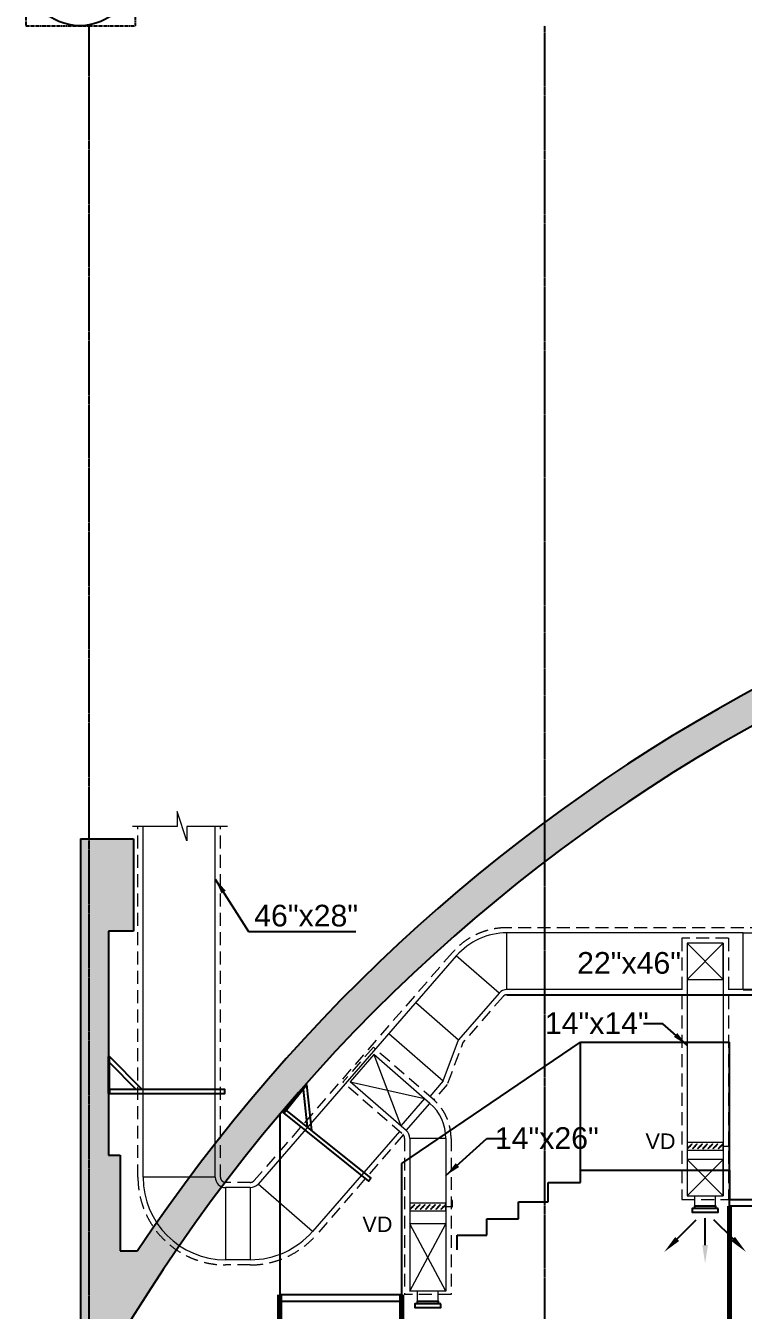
# Model space of a CAD drawing. Header units: inches. Extents: x 751443 to 884462, y -58136 to 349881.
# Drawn here: x 852100 to 859060, y 224369 to 236822 of the extents above; entities that cross this region are included whole.
import ezdxf

# ---------------------------------------------------------------- set-up
doc = ezdxf.new("R2010")
doc.units = ezdxf.units.IN
doc.header["$MEASUREMENT"] = 0
for name, pattern in [('CENTER', [50.79999999999998, 31.75, -6.349999999999998, 6.349999999999998, -6.349999999999998]), ('DASHED2', [9.524999999999995, 6.349999999999998, -3.174999999999998]), ('HIDDEN', [0.375, 0.25, -0.125])]:
    doc.linetypes.add(name, pattern=pattern)
for name, color, linetype, lineweight in [('000Text', 2, 'Continuous', 18), ('000VD', 1, 'Continuous', 20), ('DIM', 2, 'Continuous', 15), ('M-S.DUCT', 1, 'Continuous', 15)]:
    doc.layers.add(name, color=color, linetype=linetype, lineweight=lineweight)
for name, color, linetype in [('0AC-S-ARROW', 2, 'Continuous'), ('AC-LEADER', 30, 'Continuous'), ('AC-SUPPORT', 151, 'Continuous'), ('AXES', 8, 'CENTER'), ('HATCH', 8, 'Continuous'), ('S.GRILL', 4, 'Continuous'), ('sec', 8, 'DASHED2'), ('WALL', 8, 'Continuous')]:
    doc.layers.add(name, color=color, linetype=linetype)
doc.styles.add('Arial', font='arial.ttf')
doc.styles.add('HOREA', font='arial.ttf')
doc.dimstyles.new('DIM 1-50', dxfattribs={"dimtxt": 210, "dimasz": 150, "dimexe": 0.18, "dimexo": 0.0625, "dimgap": 25, "dimtad": 0, "dimdec": 0, "dimzin": 0, "dimdsep": 46, "dimtxsty": 'HOREA', "dimblk": 'OBLIQUE', "dimcen": 0.09, "dimclrd": 256, "dimclre": 256, "dimclrt": 31, "dimadec": 0, "dimazin": 0, "dimtfac": 1, "dimtdec": 0, "dimtofl": 0, "dimtmove": 0, "dimatfit": 3, "dimfxl": 0, "dimtolj": 1, "dimtzin": 0, "dimarcsym": 0})

# ---------------------------------------------------------------- blocks, each defined once
blk = doc.blocks.new('_Oblique')
at = {"color": 0, "linetype": 'ByBlock', "lineweight": -2}
blk.add_line((-0.5, -0.5), (0.5, 0.5), dxfattribs=at)
blk = doc.blocks.new('*U34')
at = {"layer": '000VD'}
h = blk.add_hatch(color=15, dxfattribs=at)
edge = h.paths.add_edge_path()
edge.add_arc((0.0250000000000341, 0.0375000000022787), 0.0048809773190328, 0, 360)
h = blk.add_hatch(color=15, dxfattribs=at)
edge = h.paths.add_edge_path()
edge.add_arc((0.0749999999999886, 0.0375000000022787), 0.0048809773190328, 0, 360)
h = blk.add_hatch(color=15, dxfattribs=at)
edge = h.paths.add_edge_path()
edge.add_arc((0.0749999999999886, 0.0375000000022787), 0.0048809773190328, 0, 360)
h = blk.add_hatch(color=15, dxfattribs=at)
edge = h.paths.add_edge_path()
edge.add_arc((0.1249999999999431, 0.0375000000022787), 0.0048809773190328, 0, 360)
h = blk.add_hatch(color=15, dxfattribs=at)
edge = h.paths.add_edge_path()
edge.add_arc((0.1749999999998976, 0.0375000000022787), 0.0048809773190328, 0, 360)
h = blk.add_hatch(color=15, dxfattribs=at)
edge = h.paths.add_edge_path()
edge.add_arc((0.2249999999998521, 0.0375000000022787), 0.0048809773190328, 0, 360)
h = blk.add_hatch(color=15, dxfattribs=at)
edge = h.paths.add_edge_path()
edge.add_arc((0.2749999999998066, 0.0375000000022787), 0.0048809773190328, 0, 360)
h = blk.add_hatch(color=15, dxfattribs=at)
edge = h.paths.add_edge_path()
edge.add_arc((0.3249999999997611, 0.0375000000022787), 0.0048809773190328, 0, 360)
at = {"layer": '000VD', "color": 1}
blk.add_line((-0.0638433603779163, 0.0374999999999979), (0, 0.0374999999999979), dxfattribs=at)
at = {"layer": '000VD', "color": 15}
for p, q in [((0.0457219420840147, 0.0614980322573864), (0.0010019677516766, 0.0167780579204795)), ((0.0042780579249779, 0.0135019677471711), (0.0010019677516766, 0.0167780579204795)), ((0.0489980322573729, 0.0582219420840744), (0.0042780579249779, 0.0135019677471711)), ((0.0489980322573729, 0.0582219420840744), (0.0457219420840147, 0.0614980322573864)), ((0.0957219420839692, 0.0614980322573864), (0.0510019677516311, 0.0167780579204795)), ((0.0957219420839692, 0.0614980322573864), (0.0510019677516311, 0.0167780579204795)), ((0.0542780579249325, 0.0135019677471711), (0.0510019677516311, 0.0167780579204795)), ((0.0542780579249324, 0.0135019677471711), (0.0510019677516311, 0.0167780579204795)), ((0.0989980322573274, 0.0582219420840744), (0.0542780579249325, 0.0135019677471711)), ((0.0989980322573274, 0.0582219420840744), (0.0542780579249324, 0.0135019677471711)), ((0.0989980322573274, 0.0582219420840744), (0.0957219420839692, 0.0614980322573864)), ((0.0989980322573274, 0.0582219420840744), (0.0957219420839692, 0.0614980322573864)), ((0.1457219420839237, 0.0614980322573864), (0.1010019677515856, 0.0167780579204795)), ((0.1042780579248869, 0.0135019677471711), (0.1010019677515856, 0.0167780579204795)), ((0.1489980322572819, 0.0582219420840744), (0.1042780579248869, 0.0135019677471711)), ((0.1489980322572819, 0.0582219420840744), (0.1457219420839237, 0.0614980322573864)), ((0.1957219420838782, 0.0614980322573864), (0.1510019677515401, 0.0167780579204795)), ((0.1542780579248414, 0.0135019677471711), (0.1510019677515401, 0.0167780579204795)), ((0.1989980322572364, 0.0582219420840744), (0.1542780579248414, 0.0135019677471711)), ((0.1989980322572364, 0.0582219420840744), (0.1957219420838782, 0.0614980322573864)), ((0.2457219420838327, 0.0614980322573864), (0.2010019677514946, 0.0167780579204795)), ((0.2042780579247959, 0.0135019677471711), (0.2010019677514946, 0.0167780579204795)), ((0.2489980322571909, 0.0582219420840744), (0.2042780579247959, 0.0135019677471711)), ((0.2489980322571909, 0.0582219420840744), (0.2457219420838327, 0.0614980322573864)), ((0.2957219420837872, 0.0614980322573864), (0.2510019677514491, 0.0167780579204795)), ((0.2542780579247504, 0.0135019677471711), (0.2510019677514491, 0.0167780579204795)), ((0.2989980322571454, 0.0582219420840744), (0.2542780579247504, 0.0135019677471711)), ((0.2989980322571454, 0.0582219420840744), (0.2957219420837872, 0.0614980322573864)), ((0.3457219420837417, 0.0614980322573864), (0.3010019677514036, 0.0167780579204795)), ((0.3042780579247049, 0.0135019677471711), (0.3010019677514036, 0.0167780579204795)), ((0.3489980322570999, 0.0582219420840744), (0.3042780579247049, 0.0135019677471711)), ((0.3489980322570999, 0.0582219420840744), (0.3457219420837417, 0.0614980322573864))]:
    blk.add_line(p, q, dxfattribs=at)
at = {"layer": '000VD'}
for points in [[(-0.0638433603779163, -0.0254039812733034), (-0.0501661265714688, -0.0254039812733034), (-0.0501661265714688, 0.0374999999999979), (-0.0638433603779163, 0.0374999999999979)], [(0, 0), (0.3499999999871495, 0), (0.3499999999871495, 0.0749999999999993), (0, 0.0749999999999993)]]:
    blk.add_lwpolyline(points, close=True, dxfattribs=at)
at = {"layer": '000VD', "color": 15}
for centre in [(0.0250000000000341, 0.0375000000022787), (0.0749999999999886, 0.0375000000022787), (0.0749999999999886, 0.0375000000022787), (0.1249999999999431, 0.0375000000022787), (0.1749999999998976, 0.0375000000022787), (0.2249999999998521, 0.0375000000022787), (0.2749999999998066, 0.0375000000022787), (0.3249999999997611, 0.0375000000022787)]:
    blk.add_circle(centre, 0.0048809773190328, dxfattribs=at)
blk = doc.blocks.new('*D49')
at = {"layer": 'Defpoints', "color": 0}
for p in [(859059.7005186162, 227477.8903336476), (859392.4393707237, 227477.8903336476), (859362.9602762852, 225444.4595214782)]:
    blk.add_point(p, dxfattribs=at)
at = {"layer": 'DIM', "lineweight": -2}
for p, q in [((859059.7630186162, 227477.8903336476), (859392.6193707237, 227477.8903336476)), ((859392.4393707237, 227477.8903336476), (859392.4393707237, 226801.533044889)), ((859392.4393707237, 225444.4595214782), (859392.4393707237, 226120.8168102369)), ((859363.0227762852, 225444.4595214782), (859392.6193707237, 225444.4595214782))]:
    blk.add_line(p, q, dxfattribs=at)
at = {"layer": 'DIM', "lineweight": -2, "xscale": 150, "yscale": 150, "zscale": 150}
for p, rotation in [((859392.4393707237, 227477.8903336476), 90), ((859392.4393707237, 225444.4595214782), 270)]:
    blk.add_blockref('_Oblique', p, dxfattribs=dict(at, rotation=rotation))
at = {"layer": 'DIM', "color": 31, "insert": (859392.4393707237, 226461.1749275631), "char_height": 210, "attachment_point": 5, "rotation": 90, "style": 'HOREA'}
blk.add_mtext('\\A1;2033', dxfattribs=at)
blk = doc.blocks.new('*U23')
at = {"layer": '000VD'}
h = blk.add_hatch(color=15, dxfattribs=at)
edge = h.paths.add_edge_path()
edge.add_arc((0.0250000000000341, 0.0375000000022787), 0.0048809773190328, 0, 360)
h = blk.add_hatch(color=15, dxfattribs=at)
edge = h.paths.add_edge_path()
edge.add_arc((0.0749999999999886, 0.0375000000022787), 0.0048809773190328, 0, 360)
h = blk.add_hatch(color=15, dxfattribs=at)
edge = h.paths.add_edge_path()
edge.add_arc((0.0749999999999886, 0.0375000000022787), 0.0048809773190328, 0, 360)
h = blk.add_hatch(color=15, dxfattribs=at)
edge = h.paths.add_edge_path()
edge.add_arc((0.1249999999999431, 0.0375000000022787), 0.0048809773190328, 0, 360)
h = blk.add_hatch(color=15, dxfattribs=at)
edge = h.paths.add_edge_path()
edge.add_arc((0.1749999999998976, 0.0375000000022787), 0.0048809773190328, 0, 360)
h = blk.add_hatch(color=15, dxfattribs=at)
edge = h.paths.add_edge_path()
edge.add_arc((0.2249999999998521, 0.0375000000022787), 0.0048809773190328, 0, 360)
h = blk.add_hatch(color=15, dxfattribs=at)
edge = h.paths.add_edge_path()
edge.add_arc((0.2749999999998066, 0.0375000000022787), 0.0048809773190328, 0, 360)
h = blk.add_hatch(color=15, dxfattribs=at)
edge = h.paths.add_edge_path()
edge.add_arc((0.3249999999997611, 0.0375000000022787), 0.0048809773190328, 0, 360)
at = {"layer": '000VD', "color": 1}
blk.add_line((-0.0638433603779163, 0.0374999999999979), (0, 0.0374999999999979), dxfattribs=at)
at = {"layer": '000VD', "color": 15}
for p, q in [((0.0457219420840147, 0.0614980322573864), (0.0010019677516766, 0.0167780579204795)), ((0.0042780579249779, 0.0135019677471711), (0.0010019677516766, 0.0167780579204795)), ((0.0489980322573729, 0.0582219420840744), (0.0042780579249779, 0.0135019677471711)), ((0.0489980322573729, 0.0582219420840744), (0.0457219420840147, 0.0614980322573864)), ((0.0957219420839692, 0.0614980322573864), (0.0510019677516311, 0.0167780579204795)), ((0.0957219420839692, 0.0614980322573864), (0.0510019677516311, 0.0167780579204795)), ((0.0542780579249325, 0.0135019677471711), (0.0510019677516311, 0.0167780579204795)), ((0.0542780579249324, 0.0135019677471711), (0.0510019677516311, 0.0167780579204795)), ((0.0989980322573274, 0.0582219420840744), (0.0542780579249325, 0.0135019677471711)), ((0.0989980322573274, 0.0582219420840744), (0.0542780579249324, 0.0135019677471711)), ((0.0989980322573274, 0.0582219420840744), (0.0957219420839692, 0.0614980322573864)), ((0.0989980322573274, 0.0582219420840744), (0.0957219420839692, 0.0614980322573864)), ((0.1457219420839237, 0.0614980322573864), (0.1010019677515856, 0.0167780579204795)), ((0.1042780579248869, 0.0135019677471711), (0.1010019677515856, 0.0167780579204795)), ((0.1489980322572819, 0.0582219420840744), (0.1042780579248869, 0.0135019677471711)), ((0.1489980322572819, 0.0582219420840744), (0.1457219420839237, 0.0614980322573864)), ((0.1957219420838782, 0.0614980322573864), (0.1510019677515401, 0.0167780579204795)), ((0.1542780579248414, 0.0135019677471711), (0.1510019677515401, 0.0167780579204795)), ((0.1989980322572364, 0.0582219420840744), (0.1542780579248414, 0.0135019677471711)), ((0.1989980322572364, 0.0582219420840744), (0.1957219420838782, 0.0614980322573864)), ((0.2457219420838327, 0.0614980322573864), (0.2010019677514946, 0.0167780579204795)), ((0.2042780579247959, 0.0135019677471711), (0.2010019677514946, 0.0167780579204795)), ((0.2489980322571909, 0.0582219420840744), (0.2042780579247959, 0.0135019677471711)), ((0.2489980322571909, 0.0582219420840744), (0.2457219420838327, 0.0614980322573864)), ((0.2957219420837872, 0.0614980322573864), (0.2510019677514491, 0.0167780579204795)), ((0.2542780579247504, 0.0135019677471711), (0.2510019677514491, 0.0167780579204795)), ((0.2989980322571454, 0.0582219420840744), (0.2542780579247504, 0.0135019677471711)), ((0.2989980322571454, 0.0582219420840744), (0.2957219420837872, 0.0614980322573864)), ((0.3457219420837417, 0.0614980322573864), (0.3010019677514036, 0.0167780579204795)), ((0.3042780579247049, 0.0135019677471711), (0.3010019677514036, 0.0167780579204795)), ((0.3489980322570999, 0.0582219420840744), (0.3042780579247049, 0.0135019677471711)), ((0.3489980322570999, 0.0582219420840744), (0.3457219420837417, 0.0614980322573864))]:
    blk.add_line(p, q, dxfattribs=at)
at = {"layer": '000VD'}
for points in [[(-0.0638433603779163, -0.0254039812733034), (-0.0501661265714688, -0.0254039812733034), (-0.0501661265714688, 0.0374999999999979), (-0.0638433603779163, 0.0374999999999979)], [(0, 0), (0.3500000000003044, 0), (0.3500000000003044, 0.0749999999999993), (0, 0.0749999999999993)]]:
    blk.add_lwpolyline(points, close=True, dxfattribs=at)
at = {"layer": '000VD', "color": 15}
for centre in [(0.0250000000000341, 0.0375000000022787), (0.0749999999999886, 0.0375000000022787), (0.0749999999999886, 0.0375000000022787), (0.1249999999999431, 0.0375000000022787), (0.1749999999998976, 0.0375000000022787), (0.2249999999998521, 0.0375000000022787), (0.2749999999998066, 0.0375000000022787), (0.3249999999997611, 0.0375000000022787)]:
    blk.add_circle(centre, 0.0048809773190328, dxfattribs=at)
blk = doc.blocks.new('SA')
at = {"layer": '0AC-S-ARROW'}
blk.add_line((-3, 0), (-0.6904147126479075, 0), dxfattribs=at)
blk.add_solid([(-3, -0.2414426275955634), (-3, 0.2414426275955634), (-4.576711039524525, 0)], dxfattribs=at)

msp = doc.modelspace()

# ---------------------------------------------------------------- hatches: boundary and pattern name
at = {"layer": 'HATCH'}
h = msp.add_hatch(dxfattribs=at)
h.set_pattern_fill('ANSI31', color=256, style=0)
h.set_pattern_definition([(45, (233601.4974632828, -55778.03960103847), (-0.08838834764831843, 0.08838834764831845), [])])
edge = h.paths.add_edge_path()
edge.add_line((867284.6990897033, 232096.8617018046), (867284.6990897033, 231292.4748865997))
edge.add_line((867284.6990897033, 231292.4748865997), (871323.5151202462, 231292.4748865997))
edge.add_line((871323.5151202462, 231292.4748865997), (871323.5151202462, 231536.0577786301))
edge.add_line((871323.5151202462, 231536.0577786301), (867537.8962892547, 231536.0577786301))
edge.add_line((867537.8962892547, 231536.0577786301), (867537.8962892547, 232513.9134687851))
edge.add_line((867537.8962892547, 232513.9134687851), (867215.9667759306, 232513.9134687851))
edge.add_line((867215.9667759306, 232513.9134687851), (867215.9667759306, 232403.6330894238))
edge.add_arc((867118.7457521406, 215661.5072503616), 16742.40811647062, 89.66728886250996, 146.3236722127223)
edge.add_line((853185.9934906142, 224945.1834595685), (853016.9279183872, 224945.1834595687))
edge.add_line((853016.9279183872, 224945.1834595687), (853016.9279183872, 225873.3687452266))
edge.add_line((853016.9279183872, 225873.3687452266), (852904.3462016714, 225873.3687452266))
edge.add_line((852904.3462016714, 225873.3687452266), (852904.3462016714, 228044.0444604172))
edge.add_line((852904.3462016714, 228044.0444604172), (853144.1713359539, 228044.0444604172))
edge.add_line((853144.1713359539, 228044.0444604172), (853144.1713359539, 228939.7396846681))
edge.add_line((853144.1713359539, 228939.7396846681), (852631.3363780497, 228939.7396846681))
edge.add_line((852631.3363780497, 228939.7396846681), (852631.3363780497, 224068.6089301263))
edge.add_line((852631.3363780497, 224068.6089301263), (852995.3942447641, 224068.6089301263))
edge.add_arc((867118.7457521406, 215661.5072503617), 16436.19227360204, 89.42148477913832, 149.2362475429989, ccw=False)

# ---------------------------------------------------------------- linework, layer by layer
at = {"layer": 'AC-SUPPORT'}
for p, q in [((852904.3462016713, 226470.9159235991), (852904.3462016716, 226827.894005758)), ((852911.8488648698, 226827.894005758), (852904.3462016716, 226827.894005758)), ((853228.8269470282, 226510.9159235991), (852911.8488648698, 226827.894005758)), ((852911.8488648696, 226470.9159235991), (852911.8488648698, 226827.894005758)), ((852911.8488648698, 226771.3254632631), (853172.2584045333, 226510.9159235991)), ((854596.2967895006, 226283.7031848337, 0.003838272325282412), (854820.6007725926, 226561.4099984176, 0.003838272325282412)), ((854602.1333962681, 226278.9889535595, 0.003838272325282412), (854826.4373793601, 226556.6957671432, 0.003838272325282412)), ((854826.4373793601, 226556.6957671432, 0.003838272325282412), (854820.6007725926, 226561.4099984176, 0.003838272325282412)), ((854873.8563320555, 226110.9361322912, 0.003838272325282412), (854826.4373793601, 226556.6957671432, 0.003838272325282412)), ((852911.8488648696, 226470.9159235991), (852904.3462016713, 226470.9159235991)), ((854790.8930419526, 226512.6889486004, 0.003838272325282412), (854829.8495135126, 226146.4804696986, 0.003838272325282412)), ((854602.1333962681, 226278.9889535595, 0.003838272325282412), (854596.2967895006, 226283.7031848337, 0.003838272325282412))]:
    msp.add_line(p, q, dxfattribs=at)
msp.add_lwpolyline([(852911.8488648696, 226470.9159235991), (854032.8858170839, 226470.9159235991), (854032.8858170839, 226510.915923599), (852911.8488648696, 226510.9159235991)], close=True, dxfattribs=at)
at = {"layer": 'AC-SUPPORT', "elevation": 0.003838272325282412}
msp.add_lwpolyline([(854602.1333962681, 226278.9889535595), (855423.6701561264, 225621.6635299815), (855448.8037981398, 225652.7810497916), (854627.2670382817, 226310.1064733696)], close=True, dxfattribs=at)
at = {"layer": 'AXES', "linetype": 'CENTER', "ltscale": 0.03}
for p, q in [((852715.4669763959, 213674.0223121105), (852715.4669763959, 236822.4506352988)), ((857135.4669763964, 215447.021000954), (857135.4669763964, 236822.4506352987))]:
    msp.add_line(p, q, dxfattribs=at)
at = {"layer": 'AXES'}
msp.add_lwpolyline([(852100.1043322276, 237872.4506352984), (852100.1043322277, 236822.4506352982), (853165.1043322274, 236822.4506352988), (853165.1043322273, 237872.450635299)], close=True, dxfattribs=at)
at = {"layer": 'AXES', "color": 2, "linetype": 'HIDDEN', "ltscale": 500, "const_width": 50}
msp.add_lwpolyline([(858925.331076725, 225378.3300709272), (858925.331076725, 216236.6316059767)], dxfattribs=at)
at = {"layer": 'AXES', "linetype": 'HIDDEN', "ltscale": 500, "const_width": 50}
for points in [[(854563.6398860157, 224520.5732264169), (854563.6398860157, 216236.6316059767)], [(855747.0516679838, 224520.5732264169), (855747.0516679838, 216236.6316059767)]]:
    msp.add_lwpolyline(points, dxfattribs=at)
at = {"layer": 'AXES', "linetype": 'Continuous'}
msp.add_circle((852625.1043322278, 237347.4506352984), 524.9999999999997, dxfattribs=at)
at = {"layer": 'M-S.DUCT', "color": 8, "linetype": 'HIDDEN', "ltscale": 500}
for p, q in [((853188.6514005432, 225658.6916801311), (853188.6514005432, 229060.5429207379)), ((853988.6514005432, 225658.6916801311), (853988.6514005432, 229060.5417064309)), ((860189.365280287, 228077.8903336475), (856766.941941488, 228077.8903336476)), ((858464.4377270747, 227976.5501443855, 7.105774265731253e-08), (858464.4377270747, 225444.4595214782, 7.105774265731253e-08)), ((858914.4377270747, 227976.5501443855, 7.105774265731253e-08), (858464.4377270747, 227976.5501443855, 7.105774265731253e-08)), ((858914.4377270751, 227976.5501443855, 7.105774265731253e-08), (858914.4377270751, 225444.4595214782, 7.105774265731253e-08)), ((856238.7348729344, 227837.2347498868, 0.01409456591030623), (854315.6768710641, 225625.8813646855, 0.001707274060936547)), ((856729.2129429879, 227410.7007385854, 0.01383878695852008), (856340.7164663824, 226963.9627838028, -0.002003979694052633)), ((858464.4377270748, 227427.8903336476), (856899.4657265098, 227427.8903336476)), ((859059.4504586742, 227427.8903336476), (858914.4377270751, 227427.8903336476)), ((855471.7278451067, 226918.8165202639, 0.01161608241466467), (855176.4350060945, 226579.2548333349, 0.01030032534117137)), ((856054.6732597719, 226411.8700268513, 0.00982455168731813), (855471.7278451067, 226918.8165202638, 0.009569349189239747)), ((856194.2132118101, 226569.1848443623, 0.01249177553635212), (856343.5085064465, 226969.4484013556, -0.001869655106469796)), ((855748.096798803, 226082.1209097475, 0.009694659386719047), (855176.4350060943, 226579.2548333346, 0.010430546018047)), ((856187.382037337, 226559.0545652658, 0.0124917755363253), (856057.3395047846, 226409.5166967763, 0.01157614358762478)), ((855761.8916467791, 226069.7767511729, 0.01293028768229204), (854919.3420922676, 225100.9163175543, 0.002384489202483246)), ((855775.3931993631, 226035.6027356607, 0.009826099576937765), (855775.3931993619, 224520.5732264165)), ((856225.3931993631, 226035.6027356506, 0.009826099576937765), (856225.3931993498, 224520.5732264167)), ((854277.9477947389, 225608.6916801311), (854034.3298929984, 225608.6916801311)), ((858464.4377270747, 225444.4595214782, 7.105774265731253e-08), (858914.4377270751, 225444.4595214782, 7.105774265731253e-08)), ((854277.9477947389, 224808.6916801311), (854038.6514005432, 224808.6916801311)), ((856225.3931993498, 224520.5732264167), (855775.3931993619, 224520.5732264165))]:
    msp.add_line(p, q, dxfattribs=at)
at = {"layer": 'M-S.DUCT'}
for p, q in [((853238.6514005432, 225658.6916801311), (853238.6514005432, 229060.5403630518)), ((853938.6514005432, 225658.6916801311), (853938.6514005432, 229060.5389059327)), ((859059.7005186162, 228027.8903336475), (856766.941941488, 228027.8903336476)), ((856766.941941488, 227477.8903336476, -0.0006280775184775537), (856766.941941488, 228027.8903336476, -0.0006280775184775537)), ((858514.4377270747, 227926.5501443855, 7.105774265731253e-08), (858514.4377270747, 225479.2878760735, 7.105774265731253e-08)), ((858514.4377270747, 227576.5501443855, 7.105774265731253e-08), (858864.4377270747, 227926.5501443855, 7.105774265731253e-08)), ((858514.4377270747, 227926.5501443855, 7.105774265731253e-08), (858864.4377270747, 227576.5501443855, 7.105774265731253e-08)), ((858864.4377270751, 227926.5501443855, 7.105774265731253e-08), (858864.4377270751, 225479.2878760735, 7.105774265731253e-08)), ((859059.7005186162, 227477.8903336476), (859059.7005186162, 228027.8903336476)), ((859059.7005186162, 228027.8903336475), (860189.365280287, 228027.8903336475)), ((856276.464251293, 227804.4247817536, 0.01446837342245888), (854353.4059473893, 225593.0710492397, 0.001752553104199068)), ((856691.4837888374, 227443.510964539, 0.01687749283691986), (856276.4639492517, 227804.4244344318, 0.01970681730272023)), ((856691.4837888374, 227443.5109645389, 0.01446837207666736), (856298.9482556479, 226992.128437704, -0.001241894890507729)), ((858464.4377270747, 227477.8903336475), (856766.941941488, 227477.8903336476)), ((859059.7005186161, 227477.8903336475), (858914.4377270751, 227477.8903336475)), ((859059.7005186162, 227477.8903336476), (859462.8134060311, 227477.8903336475)), ((855883.9284160696, 227353.0419076058, -0.001191072501449855), (856298.9482556479, 226992.128437704, -0.001241894890507729)), ((855621.4458925046, 227051.2092970035, -0.003039216949570326), (856149.6529610115, 226591.8648807106, 0.01249177553635212)), ((856149.6529610115, 226591.8648807106, 0.01249177553635212), (856298.9482556479, 226992.128437704, -0.001869655106469796)), ((855476.6466059863, 226848.2771284929, 0.01146988718427644), (855246.9743978651, 226584.1735942141, 0.01044652057155687)), ((856021.1577216417, 226374.7542329366, 0.009825435373110604), (855476.6466059863, 226848.2771284929, 0.009569349189239747)), ((855476.6466059863, 226848.2771284929, 0.009569349189239747), (855737.4523900934, 226157.6394934237, 0.009694659386718492)), ((855791.0138302542, 226111.0608883114, 0.009826099576937765), (855246.9743978651, 226584.1735942141, 0.01044652057155687)), ((855246.9743978651, 226584.1735942141, 0.01044652057155687), (855967.1245982145, 226421.7430277024, 0.008817488004401365)), ((856149.6529610117, 226591.8648807114, 0.0124917755363253), (856019.627603086, 226442.3467615839, 0.01157626451449779)), ((855967.1245982145, 226421.7430277024, 0.01071802599943761), (855737.4523900934, 226157.6394934237, 0.009694659386718492)), ((855791.0138302542, 226111.0608883115, 0.009826099576937765), (856020.6860383729, 226375.164422589, 0.009826099576937765)), ((855724.3347640738, 226102.7850746574, 0.01555199484356053), (854881.6130159424, 225133.726633, 0.002384489202483246)), ((856175.3931993631, 226035.6027356608, 0.009826099576937765), (855825.3931993619, 226035.6022263505)), ((855825.3931993619, 226035.6022263505), (855825.3931993619, 224555.4015810117)), ((856175.3931993631, 226035.6027356506, 0.009826099576937765), (856175.3931993498, 224555.4015810119)), ((858514.4377270747, 225479.2878760735), (858864.4377270747, 225829.2878760735)), ((858514.4377270747, 225829.2878760735), (858864.4377270747, 225479.2878760735)), ((853938.6514005432, 225658.6916801311), (853238.6514005432, 225658.6916801311)), ((854277.9477947389, 225558.6916801311), (854038.6514005432, 225558.6916801311)), ((854038.6514005432, 225558.6916801311), (854038.6514005432, 224858.6916801311)), ((854277.9477947389, 225558.6916801311), (854277.9477947389, 224858.6916801311)), ((854881.6130159424, 225133.726633, 0.002384489202483246), (854353.4059473913, 225593.0710492419, 0.001752553104211962)), ((858589.4377270747, 225380.6308575493, 7.105774265731253e-08), (858589.4377270746, 225479.2878760734, 7.105774265731253e-08)), ((858789.4377270747, 225380.6308575494, 7.105774265731253e-08), (858789.4377270746, 225479.2878760735, 7.105774265731253e-08)), ((856175.3931993498, 225205.4015810119), (855825.3931993619, 225205.4015810117)), ((855825.3931993619, 224555.4015810117), (856175.3931993498, 225205.4015810119)), ((856175.3931993498, 224555.4015810119), (855825.3931993619, 225205.4015810117)), ((854277.9477947389, 224858.6916801311), (854038.6514005432, 224858.6916801311)), ((856175.3931993498, 224555.4015810119), (855825.3931993619, 224555.4015810117)), ((855900.3931993558, 224456.7445624877), (855900.3931993557, 224555.4015810117)), ((856100.3931993558, 224456.7445624877), (856100.3931993557, 224555.4015810119))]:
    msp.add_line(p, q, dxfattribs=at)
msp.add_lwpolyline([(854057.5315063325, 229060.5455644034), (853661.3526241787, 229060.5233744374), (853661.3526241787, 228918.819221204), (853570.760461603, 229204.7278502487), (853570.760461603, 229060.5233744374), (853136.9705960645, 229060.5455644034)], dxfattribs=at)
at = {"layer": 'M-S.DUCT', "elevation": 7.105774265731253e-08}
for points in [[(858864.4377270747, 227926.5501443855), (858514.4377270747, 227926.5501443855), (858514.4377270747, 227576.5501443855), (858864.4377270747, 227576.5501443855)], [(858864.4377270747, 225829.2878760735), (858514.4377270747, 225829.2878760735), (858514.4377270747, 225479.2878760735), (858864.4377270747, 225479.2878760735)]]:
    msp.add_lwpolyline(points, close=True, dxfattribs=at)
at = {"layer": 'M-S.DUCT', "color": 8, "linetype": 'HIDDEN', "ltscale": 500}
for centre, radius, start, end in [((856766.941941488, 227377.8903336477, 0.01409456591030623), 699.9999999999553, 90, 138.9888179056204), ((856766.941941488, 227377.8903336477, 0.01409456591030623), 49.99999999995531, 90, 138.9888179056204), ((855725.3931993631, 226035.6027356608, 0.009826099576937765), 500.0000000000164, 0, 48.98881790499129), ((855725.3931993631, 226035.6027356608, 0.009826099576937765), 50.00000000001641, 0, 48.98881790499129), ((854038.6514005432, 225658.6916801311), 850, 180, 270), ((854038.6514005432, 225658.6916801311), 50, 180, 270), ((854277.9477947389, 225658.6916801311, 0.002384489202483246), 49.99999999994385, 270, 318.9888179056204), ((854277.9477947389, 225658.6916801311, 0.002384489202483246), 849.9999999999438, 270, 318.9888179056204)]:
    msp.add_arc(centre, radius, start, end, dxfattribs=at)
at = {"layer": 'M-S.DUCT'}
for centre, radius, start, end in [((856766.941941488, 227377.8903336477, 0.01409456591030623), 649.9999999999553, 90, 138.9888179056204), ((856766.941941488, 227377.8903336477, 0.01409456591030623), 99.9999999999553, 90, 138.9888179056204), ((855725.3931993631, 226035.6027356608, 0.009826099576937765), 450.0000000000164, 0, 48.98881790499129), ((855725.3931993631, 226035.6027356608, 0.009826099576937765), 100.0000000000164, 0, 48.98881790499129), ((854038.6514005432, 225658.6916801311), 800, 180, 270), ((854038.6514005432, 225658.6916801311), 100, 180, 270), ((854277.9477947389, 225658.6916801311, 0.002384489202483246), 99.99999999994385, 270, 318.9888179056204), ((854277.9477947389, 225658.6916801311, 0.002384489202483246), 799.9999999999438, 270, 318.9888179056204)]:
    msp.add_arc(centre, radius, start, end, dxfattribs=at)
at = {"layer": 'S.GRILL', "elevation": 7.105774265731253e-08}
for points in [[(858814.4377270747, 225355.6308575494), (858564.4377270747, 225355.6308575493), (858564.4377270747, 225320.6308575493), (858814.4377270747, 225320.6308575494)], [(858589.4377270747, 225380.6308575493), (858789.4377270747, 225380.6308575494), (858789.4377270747, 225355.6308575494), (858589.4377270747, 225355.6308575493)]]:
    msp.add_lwpolyline(points, close=True, dxfattribs=at)
at = {"layer": 'S.GRILL'}
for points in [[(856125.3931993558, 224431.7445624877), (855875.3931993558, 224431.7445624877), (855875.3931993558, 224396.7445624877), (856125.3931993558, 224396.7445624877)], [(855900.3931993558, 224456.7445624877), (856100.3931993558, 224456.7445624877), (856100.3931993558, 224431.7445624877), (855900.3931993558, 224431.7445624877)]]:
    msp.add_lwpolyline(points, close=True, dxfattribs=at)
at = {"layer": 'sec', "linetype": 'ByBlock'}
for p, q in [((855747.0516679838, 225792.1850059671), (857480.0715503424, 226968.5983399153)), ((857480.0715503424, 225727.8903336476), (857480.0715503424, 226968.5983399153)), ((857480.0715503424, 226968.5983399153), (858925.331076725, 226968.5983399153)), ((858925.331076725, 225727.8903336476), (858925.331076725, 226968.5983399153)), ((854563.6398860157, 226268.9448837024), (854563.6398860157, 224520.5732264169)), ((855747.0516679838, 224520.5732264169), (855747.0516679838, 225792.1850059671)), ((857480.0715503424, 225606.7166938216), (857480.0715503424, 225727.8903336476)), ((857480.0715503424, 225727.8903336476), (858925.331076725, 225727.8903336476)), ((858925.331076725, 225727.8903336476), (858925.331076725, 225444.4595214782)), ((857168.1850161111, 225421.8759385522), (857168.1850161111, 225606.7166938216)), ((857168.1850161111, 225606.7166938216), (857480.0715503424, 225606.7166938216)), ((856879.1279800861, 225254.540277394), (856879.1279800861, 225421.8759385522)), ((856879.1279800861, 225421.8759385522), (857168.1850161111, 225421.8759385522)), ((858925.331076725, 225444.4595214782), (860568.467243652, 225444.4595214782)), ((856573.0158699594, 225098.619401403), (856573.0158699594, 225254.540277394)), ((856573.0158699594, 225254.540277394), (856879.1279800861, 225254.540277394)), ((856284.070777536, 224954.3641450305), (856284.070777536, 225098.619401403)), ((856284.070777536, 225098.619401403), (856573.0158699594, 225098.619401403)), ((855747.0516679838, 224520.5732264169), (855747.0516679838, 224844.7301017169)), ((854563.6398860157, 224520.5732264169), (855747.0516679838, 224520.5732264169))]:
    msp.add_line(p, q, dxfattribs=at)
msp.add_lwpolyline([(856766.941941488, 227427.8903336476), (859212.4792593202, 227427.8903336476)], dxfattribs=at)
msp.add_lwpolyline([(856766.941941488, 227427.8903336476), (859212.4792593202, 227427.8903336476)], dxfattribs=at)
msp.add_lwpolyline([(858925.331076725, 225444.4595214782), (860568.467243652, 225444.4595214782), (860568.467243652, 225378.3300709272), (858925.331076725, 225378.3300709272)], close=True, dxfattribs=at)
at = {"layer": 'sec'}
msp.add_lwpolyline([(854563.6398860157, 224520.5732264169), (855747.0516679838, 224520.5732264169), (855747.0516679838, 224454.4437758659), (854563.6398860157, 224454.4437758659)], close=True, dxfattribs=at)
at = {"layer": 'WALL', "color": 5}
for p, q in [((852631.3363780497, 228939.7396846681), (853144.1713359539, 228939.7396846681)), ((853144.1713359539, 228939.7396846681), (853144.1713359539, 228044.0444604172)), ((853144.1713359539, 228044.0444604172), (852904.3462016714, 228044.0444604172)), ((852904.3462016714, 228044.0444604172), (852904.3462016714, 225873.3687452266)), ((852904.3462016714, 225873.3687452266), (853016.9279183872, 225873.3687452266)), ((853016.9279183872, 225873.3687452266), (853016.9279183872, 224945.1834595687)), ((853016.9279183872, 224945.1834595687), (853185.9934906146, 224945.1834595685))]:
    msp.add_line(p, q, dxfattribs=at)
msp.add_lwpolyline([(852631.3363780497, 228939.7396846681), (852631.3363780497, 224068.6089301263), (852995.3942447637, 224068.6089301263)], dxfattribs=at)
for radius, start, end in [(16742.40811647069, 89.66728886347565, 146.3236722143709), (16436.19227360209, 89.42148478014454, 149.2362475436851)]:
    msp.add_arc((867118.7457521405, 215661.5072503616), radius, start, end, dxfattribs=at)

# ---------------------------------------------------------------- block references
at = {"layer": '000VD', "xscale": 1000.000000000001, "yscale": 1000.000000000001, "zscale": 1000.000000000001, "rotation": 180.0000000000144}
for name, p in [('*U23', (858864.4377270751, 225995.3652366092, 7.105774265731253e-08)), ('*U34', (856175.3931993567, 225408.6232844596, 0.005166111326860544))]:
    msp.add_blockref(name, p, dxfattribs=at)
at = {"layer": 'S.GRILL', "xscale": -113.1051883499719, "yscale": 113.1051883499895, "zscale": 113.10518835, "rotation": 225}
msp.add_blockref('SA', (858658.743473751, 225300.4136043621, 7.105774265731253e-08), dxfattribs=at)
at = {"layer": 'S.GRILL', "extrusion": (0, 0, -1), "yscale": 113.1051883499895}
for p, xscale, zscale, rotation in [((-858689.4377270747, 225339.7713969297, -7.105774265731253e-08), -113.1051883499895, -113.1051883499895, 270), ((-858720.1319803984, 225300.4136043621, -7.105774265731253e-08), -113.1051883499719, -113.1051883499719, 225)]:
    msp.add_blockref('SA', p, dxfattribs=dict(at, xscale=xscale, zscale=zscale, rotation=rotation))

# ---------------------------------------------------------------- texts
at = {"layer": '000Text', "color": 2, "style": 'Arial'}
for s, height, p in [('46"x28"', 210, (854316.1820006575, 228090.1301235385, 0.0009946853268380526)), ('14"x14"', 209.9999999999999, (857135.238176663, 227047.7112850788)), ('14"x26"', 209.9999999999999, (856650.3154443797, 225933.5880493923)), ('VD', 150, (858111.305345593, 225932.9984336712)), ('VD', 150, (855365.5072351209, 225127.9218061043))]:
    msp.add_text(s, height=height, dxfattribs=at).set_placement(p)
msp.add_text('22"x46"', height=210, rotation=0.02493032799441141, dxfattribs=at).set_placement((857447.8475431135, 227631.6066198633))

# ---------------------------------------------------------------- dimensions: what is measured, and where the dimension line sits
at = {"layer": 'DIM', "color": 8}
dim = msp.add_linear_dim(base=(859392.4393707237, 227477.8903336476), p1=(859362.9602762852, 225444.4595214782), p2=(859059.7005186162, 227477.8903336476), angle=90, dimstyle='DIM 1-50', dxfattribs=at)
dim.commit()
dim.dimension.update_dxf_attribs({"geometry": '*D49', "text_midpoint": (859392.4393707237, 226461.1749275631)})

# ---------------------------------------------------------------- leaders
at = {"layer": 'AC-LEADER'}
for points in [[(853938.6514005433, 228549.6911042217), (854262.5907819916, 228041.910667996), (855302.7147541952, 228041.910667996)], [(858514.4377270747, 226938.1314308183), (858279.5887496353, 227147.3528260204), (858093.0597131709, 227147.3528260202)], [(856175.3931993599, 225675.6081584568), (856572.275946496, 226033.229590334), (856758.8049829605, 226033.2295903337)]]:
    msp.add_leader(points, dimstyle='DIM 1-50', dxfattribs=at)

doc.saveas('drawing.dxf')
